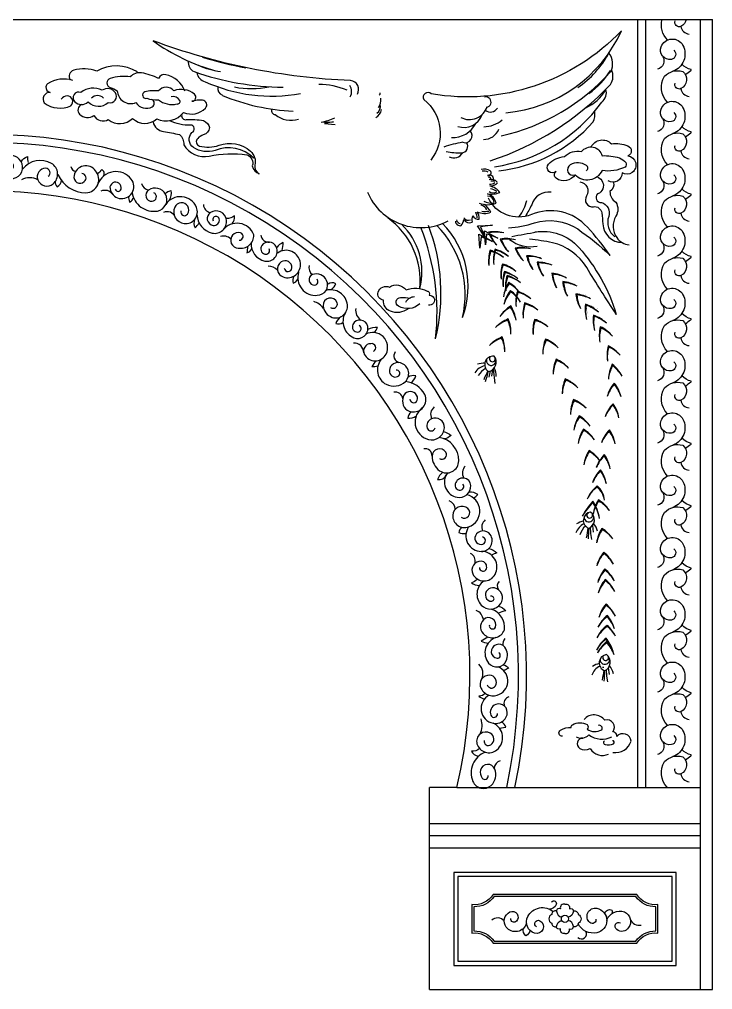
# Model space of a CAD drawing. Header units: metres. Extents: x 195 to 3795, y 8080 to 10480.
# Drawn here: x 2081 to 3795, y 8080 to 10480 of the extents above; entities that cross this region are included whole.
import ezdxf

# ---------------------------------------------------------------- set-up
doc = ezdxf.new("R2010")
doc.units = ezdxf.units.M
for name, color, linetype in [('3', 3, 'Continuous'), ('4', 4, 'Continuous'), ('7', 7, 'Continuous')]:
    doc.layers.add(name, color=color, linetype=linetype)

msp = doc.modelspace()

# ---------------------------------------------------------------- hatches: boundary and pattern name
at = {"layer": '3'}
h = msp.add_hatch(dxfattribs=at)
h.set_pattern_fill('DOTS', scale=24)
h.paths.add_polyline_path([(3236.3, 9639.56, 0.44), (3240.47, 9609.16, 0.42), (3259.48, 9636.32, -1.19)])
h = msp.add_hatch(dxfattribs=at)
h.set_pattern_fill('DOTS', scale=24)
h.paths.add_polyline_path([(3257.77, 9641.79, 0.06), (3254.63, 9646.85, 0.1), (3246.21, 9646.11, 1.8)])
h = msp.add_hatch(dxfattribs=at)
h.set_pattern_fill('DOTS', scale=24)
h.paths.add_polyline_path([(3477.43, 9249.5, 0.44), (3488.82, 9221.01, 0.42), (3500.71, 9251.96, -1.19)])
h = msp.add_hatch(dxfattribs=at)
h.set_pattern_fill('DOTS', scale=24)
h.paths.add_polyline_path([(3497.72, 9256.85, 0.06), (3493.45, 9261.01, 0.1), (3485.46, 9258.25, 1.8)])
h = msp.add_hatch(dxfattribs=at)
h.set_pattern_fill('DOTS', scale=24)
h.paths.add_polyline_path([(3524.77, 8906.05, 1.8), (3537.03, 8904.65, 0.06), (3532.76, 8908.8, 0.1)])
h = msp.add_hatch(dxfattribs=at)
h.set_pattern_fill('DOTS', scale=24)
h.paths.add_polyline_path([(3516.74, 8897.29, 0.44), (3528.12, 8868.8, 0.42), (3540.01, 8899.75, -1.19)])

# ---------------------------------------------------------------- linework, layer by layer
for p, q in [((3630, 8580), (3630, 10480)), ((3765, 8080), (3765, 10480)), ((2826.97, 10225.94), (2857.83, 10226.31)), ((2857.83, 10226.31), (2853.37, 10225.77)), ((3455.57, 9801.99), (3455.57, 9801.99)), ((3455.75, 9800.32), (3455.75, 9800.32)), ((3455.93, 9798.65), (3455.93, 9798.65)), ((3456.11, 9796.98), (3456.11, 9796.98)), ((3456.29, 9795.32), (3456.29, 9795.32)), ((3456.98, 9801.46), (3456.98, 9801.46)), ((3457.16, 9799.8), (3457.16, 9799.8)), ((3481.56, 9798.7), (3481.56, 9798.7)), ((3482.97, 9798.18), (3482.97, 9798.18)), ((3458.41, 9788.12), (3458.41, 9788.12)), ((3458.58, 9786.46), (3458.58, 9786.46)), ((3458.76, 9784.79), (3458.76, 9784.79)), ((3460.88, 9777.59), (3460.88, 9777.59)), ((3482.83, 9774.21), (3482.83, 9774.21)), ((3483.01, 9772.54), (3483.01, 9772.54)), ((3483.19, 9770.88), (3483.19, 9770.88)), ((3483.37, 9769.21), (3483.37, 9769.21)), ((3484.24, 9773.69), (3484.24, 9773.69)), ((3485.65, 9773.16), (3485.65, 9773.16)), ((3487.05, 9772.64), (3487.05, 9772.64)), ((3488.46, 9772.12), (3488.46, 9772.12)), ((3489.68, 9773.26), (3489.68, 9773.26)), ((3489.86, 9771.59), (3489.86, 9771.59)), ((3491.09, 9772.73), (3491.09, 9772.73)), ((3492.49, 9772.21), (3492.49, 9772.21)), ((3493.9, 9771.69), (3493.9, 9771.69)), ((3495.31, 9771.16), (3495.31, 9771.16)), ((3496.71, 9770.64), (3496.71, 9770.64)), ((3498.12, 9770.11), (3498.12, 9770.11)), ((3499.52, 9769.59), (3499.52, 9769.59)), ((3500.93, 9769.07), (3500.93, 9769.07)), ((3483.55, 9767.54), (3483.55, 9767.54)), ((3483.73, 9765.87), (3483.73, 9765.87)), ((3483.91, 9764.21), (3483.91, 9764.21)), ((3484.09, 9762.54), (3484.09, 9762.54)), ((3484.26, 9760.87), (3484.26, 9760.87)), ((3484.44, 9759.2), (3484.44, 9759.2)), ((3484.62, 9757.54), (3484.62, 9757.54)), ((3484.8, 9755.87), (3484.8, 9755.87)), ((3484.98, 9754.2), (3484.98, 9754.2)), ((3485.16, 9752.53), (3485.16, 9752.53)), ((3487.28, 9745.34), (3487.28, 9745.34)), ((3509.54, 9764.25), (3509.54, 9764.25)), ((3510.94, 9763.73), (3510.94, 9763.73)), ((3244.77, 9610.97), (3241.68, 9595.32)), ((3250.95, 9614.07), (3248.72, 9597.07)), ((3252.04, 9615.34), (3256.78, 9579.11)), ((3492.55, 9223.81), (3493.34, 9207.88)), ((3497.8, 9228.31), (3499.75, 9211.28)), ((3493.34, 9207.88), (3495.61, 9193.27)), ((3531.86, 8871.6), (3532.65, 8855.67)), ((3531.86, 8871.6), (3532.65, 8855.67)), ((3537.11, 8876.1), (3539.05, 8859.07)), ((3532.65, 8855.67), (3534.91, 8841.06)), ((3765, 8460), (3095, 8460))]:
    msp.add_line(p, q, dxfattribs=at)
for points in [[(3683.71, 10429.17, -0.27), (3670.31, 10480)], [(3730, 10480, -0.22), (3716.81, 10462.8, -0.68), (3702.5, 10476.61)], [(3699.2, 10403.64, -0.64), (3693.26, 10381.21, -0.58), (3667.5, 10412.22, -0.65), (3721.66, 10415.52, -0.45), (3697.04, 10351.67)], [(3671.39, 10389.25, -0.5), (3658.91, 10356.8)], [(3727.72, 10343.28, -0.06), (3741.47, 10353.5, 0.66), (3741.81, 10355.68, -0.15), (3719.04, 10369.02)], [(2372.62, 10349.96, 0.28), (2272.06, 10351.75, 0.16), (2215.23, 10354.14, 0.51), (2206.25, 10330.84)], [(2489.83, 10302.66, 0.26), (2442.81, 10343.18, 0.36), (2425.3, 10333.97, 0.07), (2382.89, 10347.78, 0.27), (2355.23, 10337.65, 0.12), (2305.45, 10333.97, 0.73), (2305.45, 10311.87, -0.07), (2322.97, 10303.58, 0.52), (2369.06, 10274.12, 0.4), (2409.63, 10263.99, 0.65), (2408, 10281.75)], [(3683.71, 10275.05, -0.35), (3676.31, 10339.29, -0.28), (3721.18, 10351.32, -0.54), (3716.81, 10308.68, -0.68), (3702.5, 10322.49)], [(2213.43, 10329.04, 0.22), (2150.61, 10320.68, 0.22), (2146.43, 10313.51, 0.38), (2156.69, 10299.45, 0.61), (2142.5, 10273.22, 0.27), (2208.05, 10266.34, 0.67), (2199.22, 10291.2, 0.24), (2184.43, 10282.58)], [(2234.32, 10269.42, 0.51), (2229.92, 10245.26, 0.38), (2265.33, 10242.15, 0.42), (2300.73, 10232.23, 0.37), (2360.98, 10234.71, 0.39), (2420.6, 10234.09, 0.34), (2487.06, 10249.6, 0.31), (2541.09, 10260.77, 0.64), (2533.64, 10280, 0.08), (2507.55, 10277.52, 0.7), (2513.76, 10294.89, 0.27), (2462.83, 10303.57, 0.48), (2424.95, 10302.95, 0.1), (2391.41, 10300.47, 1), (2395.76, 10284.96, 0.11), (2424.95, 10281.24, 0.23), (2470.43, 10270.75, 0.6), (2477.74, 10279.38, 0.31), (2456.62, 10288.68)], [(3699.2, 10249.53, -0.64), (3693.26, 10227.09, -0.58), (3667.5, 10258.1, -0.65), (3721.66, 10261.4, -0.45), (3697.04, 10197.55)], [(2411.41, 10225.94, 0.31), (2437.68, 10202.42, -0.02), (2476.64, 10195.18, -0.25), (2487.32, 10169.97, 0.32), (2550.15, 10141.86, -0.08), (2643.64, 10145.37, -0.39), (2656.92, 10117.36, 0.25), (2674.13, 10098.36)], [(2660.31, 10136.7, 0.3), (2564.9, 10155.99, -0.23), (2511.56, 10163.3, -0.47), (2507.38, 10199.86, 0.82), (2503.82, 10218.6, -0.13), (2453, 10229.11)], [(2482.54, 10243.61, 0.62), (2493.81, 10232.35, -0.05), (2536.37, 10229.85, -0.21), (2551.39, 10212.35, -0.31), (2535.74, 10194.22, 0.13), (2521.97, 10185.46, 0.6), (2526.35, 10166.71, 0.15), (2574.55, 10168.58, -0.27), (2652.17, 10154.2, -0.28), (2663.43, 10119.82, 0.36), (2674.13, 10098.36)], [(3671.39, 10235.13, -0.5), (3658.91, 10202.68)], [(3727.72, 10189.16, -0.06), (3741.47, 10199.39, 0.66), (3741.81, 10201.56, -0.15), (3719.04, 10214.9)], [(3494.65, 10164.47, -0.52), (3544.69, 10172.3, -0.14), (3585.77, 10167.05, -0.66), (3585.77, 10142.34, -1.23), (3571.1, 10100.23, -0.62), (3537.2, 10081.01)], [(3683.71, 10120.93, -0.35), (3676.31, 10185.18, -0.28), (3721.18, 10197.2, -0.54), (3716.81, 10154.57, -0.68), (3702.5, 10168.38)], [(3482.89, 10105.5, 0.54), (3482.89, 10118.71, 0.28), (3443.22, 10120.26, 0.94), (3454.89, 10095.4, -0.43), (3408.22, 10086.86, -0.51), (3408.22, 10103.95, -0.98), (3389.55, 10121.82, -0.19), (3428.67, 10140.49, -0.26), (3471.25, 10153.14, -0.63), (3521.89, 10142.79, -0.09), (3564.56, 10137.36, -0.17), (3580.12, 10125.7, -0.38), (3578.56, 10114.83, -0.16), (3521.78, 10106.28, -0.53), (3454.89, 10095.4)], [(1992.51, 10118.06, 0.39), (2073.07, 10088.61, 0.52), (2080.45, 10134.46, 0.31), (2039.84, 10141.39, 0.73), (2044.2, 10106.01, 0.22), (2063.51, 10110.91, 0.79), (2056.43, 10125.37)], [(2086.2, 10128.55, -0.22), (2100.88, 10140.51, 0.08), (2102.37, 10125.93)], [(2151.86, 10091.89, 0.75), (2145.98, 10111.82, 0.52), (2126.45, 10083.23, 0.51), (2164.44, 10073.38, 0.51), (2160.66, 10123.79, 0.37), (2088.64, 10109.62)], [(2176.16, 10096.15, 0.29), (2245.57, 10051.2, 0.63), (2269.17, 10105.77, 0.66), (2216.37, 10093.75, 0.75), (2241.35, 10078.61, 0.68), (2235.52, 10099.01)], [(2289.04, 10092.23, 0.43), (2284.8, 10108.59, -0.01), (2274.47, 10097.69)], [(3699.2, 10095.41, -0.64), (3693.26, 10072.98, -0.58), (3667.5, 10103.98, -0.65), (3721.66, 10107.28, -0.45), (3697.04, 10043.44)], [(2169.27, 10079.26, 0.24), (2174.17, 10066.2, 0.33), (2184.72, 10082.15)], [(2318.02, 10059.67, 0.76), (2332.21, 10059.73, 1.24), (2304.99, 10061.3, 0.31), (2327.93, 10037.29, 0.7), (2357.55, 10085.04, 0.59), (2274.98, 10072.19)], [(3511.55, 10089.44, -0.39), (3523.55, 10061.2, -0.23), (3510.7, 10048.36, 0.72), (3520.12, 10026.96, -0.44), (3538.12, 9992.73, 0.33), (3553.54, 9942.24)], [(3671.39, 10081.02, -0.5), (3658.91, 10048.57)], [(2359.81, 10051.66, 0.42), (2422.25, 10006.02, 0.5), (2442.6, 10047.86, 0.43), (2400.17, 10057.79, 0.76), (2408.98, 10030.01, 0.77), (2413.65, 10051.34)], [(2441.94, 10049.35, -0.16), (2455.1, 10056.45, -0.18), (2451.56, 10032.47)], [(3467, 10078.31, -0.55), (3483.28, 10043.22, 0.65), (3500.42, 10016.69, -0.42), (3520.98, 10001.29, -0.02), (3523.55, 9973.9, 0.39), (3571.26, 9927.93)], [(3550.03, 10076.43, -0.33), (3541.27, 10054.05, 0.28), (3555.67, 10028.16, -0.28), (3555.67, 9992.93, 0.29), (3557.83, 9940.44, 0.23), (3588.79, 9922.46)], [(3727.72, 10035.04, -0.06), (3741.47, 10045.27, 0.66), (3741.81, 10047.44, -0.15), (3719.04, 10060.78)], [(2351.44, 10042.39, 0.17), (2353.6, 10028.29, 0.23), (2363.69, 10040.52)], [(2480.46, 10006.56, 0.88), (2496.85, 9998.62, 1.09), (2465.03, 10015.56, 0.5), (2488.23, 9975.08, 0.58), (2518.77, 10015.1, 0.6), (2443.01, 10022.06)], [(3683.71, 9966.81, -0.35), (3676.31, 10031.06, -0.28), (3721.18, 10043.08, -0.54), (3716.81, 10000.45, -0.68), (3702.5, 10014.26)], [(2514.26, 9985.72, 0.21), (2515.46, 9964.59, 0.15), (2524.59, 9976.32)], [(2520.05, 9997.09, 0.34), (2557.82, 9951.39, 0.52), (2592.88, 9983.76, 0.55), (2553.24, 10002.05, 0.69), (2559.89, 9970.3, 0.54), (2574.93, 9986.86, 1.07), (2559.93, 9981.98)], [(2606.77, 9974.24, 0.2), (2612.74, 9993.78, -0.17), (2593.08, 9987.25)], [(2624.64, 9933.63, 0.82), (2627.92, 9952.24, 1.14), (2622.23, 9914.44, 0.48), (2660.58, 9946.97, 0.59), (2583.82, 9958.4)], [(3699.2, 9941.29, -0.64), (3693.26, 9918.86, -0.58), (3667.5, 9949.87, -0.65), (3721.66, 9953.17, -0.45), (3697.04, 9889.32)], [(2645.15, 9917.82, 0.03), (2643.71, 9902.22, 0.2), (2655.79, 9912.3)], [(2654.23, 9927, 0.37), (2687.62, 9882.17, 0.62), (2716.32, 9916.94, 0.58), (2680.29, 9920.48, 0.51), (2687.55, 9899.49, 0.66), (2698.71, 9912.83)], [(2730.86, 9908.15, 0.04), (2733.47, 9927.74, 0.17), (2717.52, 9915.63)], [(3671.39, 9926.9, -0.5), (3658.91, 9894.45)], [(2736.02, 9864.61, 0.92), (2755, 9865.08, 0.63), (2728.01, 9879.92, 0.61), (2733.52, 9842.81, 0.56), (2775.86, 9877.36, 0.57), (2719, 9902.05)], [(3683.71, 9812.7, -0.35), (3676.31, 9876.94, -0.28), (3721.18, 9888.97, -0.54), (3716.81, 9846.33, -0.68), (3702.5, 9860.14)], [(3727.72, 9880.92, -0.06), (3741.47, 9891.15, 0.66), (3741.81, 9893.32, -0.15), (3719.04, 9906.66)], [(2759.68, 9844.96, 0.18), (2757.69, 9827.34, 0.22), (2769.07, 9837.5)], [(2771.47, 9854.65, 0.54), (2817.55, 9797.51, 0.55), (2840.52, 9834.34, 0.39), (2805.8, 9848.61, 0.87), (2811.14, 9822.76, 0.63), (2817.04, 9837.34)], [(2853.11, 9811.87, 0.1), (2863.42, 9826.1, 0.29), (2844.24, 9825.18)], [(3041.58, 9763.61, -0.26), (2998.25, 9758.2, -0.35), (2981.28, 9785.52, -0.48), (2968.23, 9805.51, -0.45), (2996.07, 9817.68, -0.41), (3036.97, 9810.73, -0.21), (3089.19, 9808.12, -0.52), (3094.41, 9797.69, -1.14), (3092.67, 9773.35)], [(2850.55, 9767.5, 0.76), (2866.46, 9779.26, 0.86), (2831.95, 9771.82, 0.31), (2854.46, 9742.95, 0.55), (2891.98, 9773.89, 0.46), (2839.11, 9809.65)], [(3070.74, 9776.51, -0.33), (3018.24, 9770.27, -0.75), (3023.66, 9792.33, -0.06), (3047.41, 9790.66)], [(3699.2, 9787.17, -0.64), (3693.26, 9764.74, -0.58), (3667.5, 9795.75, -0.65), (3721.66, 9799.05, -0.45), (3697.04, 9735.2)], [(3671.39, 9772.78, -0.5), (3658.91, 9740.33)], [(2875.72, 9744.06, 0.13), (2862.99, 9727.59, 0.19), (2881.04, 9729.89)], [(2886.15, 9753.2, 0.44), (2907.75, 9692.55, 0.6), (2942.23, 9720.73, 0.73), (2905.42, 9725.18, 0.56), (2917.72, 9706.68, 0.79), (2921.08, 9722.92)], [(3727.72, 9726.81, -0.06), (3741.47, 9737.03, 0.66), (3741.81, 9739.21, -0.15), (3719.04, 9752.54)], [(3683.71, 9658.58, -0.35), (3676.31, 9722.82, -0.28), (3721.18, 9734.85, -0.54), (3716.81, 9692.21, -0.68), (3702.5, 9706.02)], [(2956.3, 9658.85, 0.9), (2949.76, 9677.82, 0.55), (2933.85, 9652.08, 0.62), (2987.76, 9652.21, 0.73), (2936.98, 9701.09)], [(2958.28, 9705.29, 0.08), (2966.69, 9717.86, 0.16), (2942.72, 9712.77)], [(3699.2, 9633.05, -0.64), (3693.26, 9610.62, -0.58), (3667.5, 9641.63, -0.65), (3721.66, 9644.93, -0.45), (3697.04, 9581.08)], [(2962.59, 9634.93, 0.08), (2952.54, 9621.16, 0.09), (2967.21, 9622.84)], [(2974.89, 9638.07, 0.47), (2987.99, 9577.32, 0.32), (3035.37, 9584.12, 0.63), (3019.25, 9630.99, 0.49), (2996.13, 9607.25, 0.59), (3018.8, 9598.6, 0.74), (3012.67, 9612.58)], [(3671.39, 9618.66, -0.5), (3658.91, 9586.21)], [(3046.37, 9540.78, 0.96), (3065.58, 9541.32, 1.01), (3029.44, 9541.42, 0.45), (3049.8, 9509.55, 0.61), (3083.24, 9551.89, 0.25), (3035.37, 9584.12)], [(3049.21, 9581.06, 0.14), (3061.52, 9598.15, 0.22), (3042.11, 9594.65)], [(3683.71, 9504.46, -0.35), (3676.31, 9568.7, -0.28), (3721.18, 9580.73, -0.54), (3716.81, 9538.09, -0.68), (3702.5, 9551.91)], [(3727.72, 9572.69, -0.06), (3741.47, 9582.91, 0.66), (3741.81, 9585.09, -0.15), (3719.04, 9598.43)], [(3049.66, 9508.99, 0.21), (3041.11, 9493.28, 0.19), (3061.31, 9498.89)], [(3079.43, 9520.53, 0.65), (3092.14, 9440.93, 0.48), (3131.79, 9469.68, 0.56), (3099.71, 9491.9, 0.38), (3089.17, 9469.12, 0.75), (3108.84, 9469.37)], [(3699.2, 9478.94, -0.64), (3693.26, 9456.51, -0.58), (3667.5, 9487.51, -0.65), (3721.66, 9490.81, -0.45), (3697.04, 9426.97)], [(3129.95, 9460.64, -0.09), (3148.53, 9451.05, -0.16), (3131.3, 9442.27)], [(3671.39, 9464.55, -0.5), (3658.91, 9432.09)], [(3119.8, 9393.71, 0.79), (3135.35, 9409.1, 0.76), (3101.35, 9399.6, 0.24), (3119.88, 9363.64, 0.61), (3167.4, 9388.21, 0.37), (3118.82, 9445.86)], [(3727.72, 9418.57, -0.06), (3741.47, 9428.8, 0.66), (3741.81, 9430.97, -0.15), (3719.04, 9444.31)], [(3683.71, 9350.34, -0.35), (3676.31, 9414.59, -0.28), (3721.18, 9426.61, -0.54), (3716.81, 9383.98, -0.68), (3702.5, 9397.79)], [(3127.73, 9359.67, 0.17), (3115.2, 9341.9, 0.36), (3136.27, 9353.05)], [(3139.42, 9358.2, 0.55), (3163.21, 9297.73, 0.48), (3197.16, 9326.72, 0.87), (3158.66, 9330.77, 0.52), (3171.67, 9315.63, 0.6), (3177.69, 9330.19)], [(3699.2, 9324.82, -0.64), (3693.26, 9302.39, -0.58), (3667.5, 9333.4, -0.65), (3721.66, 9336.69, -0.45), (3697.04, 9272.85)], [(3173.2, 9248.81, 0.96), (3190.05, 9269.83, 0.63), (3152.36, 9253.43, 0.53), (3191.83, 9224.58, 0.75), (3187.19, 9304.03)], [(3203.95, 9295.9, 0.06), (3214.59, 9304.93, 0.14), (3193.12, 9310.81)], [(3671.39, 9310.43, -0.5), (3658.91, 9277.98)], [(3727.72, 9264.45, -0.06), (3741.47, 9274.68, 0.66), (3741.81, 9276.85, -0.15), (3719.04, 9290.19)], [(3683.71, 9196.23, -0.35), (3676.31, 9260.47, -0.28), (3721.18, 9272.49, -0.54), (3716.81, 9229.86, -0.68), (3702.5, 9243.67)], [(3175.48, 9223.39, 0.24), (3167.47, 9210.44, 0.11), (3184.8, 9208.14)], [(3191.83, 9224.58, 0.6), (3223.33, 9163.81, 0.61), (3245.37, 9205.46, 0.58), (3208.48, 9202.63, 0.68), (3227.2, 9182.05, 0.74), (3226.1, 9199.93)], [(3699.2, 9170.7, -0.64), (3693.26, 9148.27, -0.58), (3667.5, 9179.28, -0.65), (3721.66, 9182.58, -0.45), (3697.04, 9118.73)], [(3241.75, 9171.08, -0.15), (3261.81, 9160.31, 0.06), (3248.61, 9154.38)], [(3218.71, 9124.33, 0.88), (3235.67, 9120.85, 0.5), (3222.99, 9139.76, 0.57), (3201.99, 9108.34, 0.61), (3257.03, 9106.93, 0.57), (3223.33, 9163.81)], [(3671.39, 9156.31, -0.5), (3658.91, 9123.86)], [(3683.71, 9042.11, -0.35), (3676.31, 9106.35, -0.28), (3721.18, 9118.38, -0.54), (3716.81, 9075.74, -0.68), (3702.5, 9089.55)], [(3727.72, 9110.33, -0.06), (3741.47, 9120.56, 0.66), (3741.81, 9122.73, -0.15), (3719.04, 9136.07)], [(3212.68, 9094.94, -0.14), (3198.77, 9086.08, 0.16), (3218.37, 9079.82)], [(3229.08, 9090.89, 0.45), (3222.92, 9031.17, 0.48), (3271.1, 9034.82, 0.53), (3255.54, 9073.84, 0.57), (3234.13, 9050.63, 0.36), (3249.02, 9040.87, 1.15), (3245.86, 9052.89)], [(3265.06, 9028.26, -0.16), (3283.56, 9016.88, 0.09), (3265.5, 9010.91)], [(3699.2, 9016.58, -0.64), (3693.26, 8994.15, -0.58), (3667.5, 9025.16, -0.65), (3721.66, 9028.46, -0.45), (3697.04, 8964.61)], [(3242.96, 8981.61, 0.89), (3258.04, 8976.8, 0.8), (3228.94, 8994.95, 0.48), (3231.75, 8956.91, 0.51), (3280.15, 8969.74, 0.36), (3247.89, 9021.43)], [(3671.39, 9002.19, -0.5), (3658.91, 8969.74)], [(3727.72, 8956.22, -0.06), (3741.47, 8966.44, 0.66), (3741.81, 8968.62, -0.15), (3719.04, 8981.95)], [(3239.14, 8952.13, -0.01), (3222.82, 8942, 0.1), (3240.34, 8937.08)], [(3683.71, 8887.99, -0.35), (3676.31, 8952.23, -0.28), (3721.18, 8964.26, -0.54), (3716.81, 8921.62, -0.68), (3702.5, 8935.43)], [(3259.24, 8950.94, 0.52), (3241.08, 8887.67, 0.56), (3284.96, 8893.38, 0.27), (3281.3, 8926.79, 0.76), (3247.76, 8914.2, 0.36), (3261.96, 8899.82, 0.81), (3266.37, 8913.64)], [(3277.61, 8883.74, -0.21), (3290.5, 8874.36, 0.11), (3278.6, 8868.69)], [(3699.2, 8862.46, -0.64), (3693.26, 8840.03, -0.58), (3667.5, 8871.04, -0.65), (3721.66, 8874.34, -0.45), (3697.04, 8810.49)], [(3237.73, 8833.91, 0.65), (3257.84, 8831.2, 0.56), (3244.12, 8857.81, 0.58), (3222.6, 8825.15, 0.42), (3268.5, 8810.5, 0.65), (3264.63, 8878.15)], [(3671.39, 8848.07, -0.5), (3658.91, 8815.62)], [(3232.32, 8813.39, -0.25), (3217.32, 8806.14, 0.14), (3230.48, 8799.27)], [(3242.5, 8808.26, 0.71), (3252.56, 8738.75, 0.39), (3286.7, 8759.94, 0.61), (3258.82, 8785.55, 0.42), (3246.88, 8758.61, 0.89), (3262.93, 8762.85)], [(3683.71, 8733.87, -0.35), (3676.31, 8798.12, -0.28), (3721.18, 8810.14, -0.54), (3716.81, 8767.51, -0.68), (3702.5, 8781.32)], [(3727.72, 8802.1, -0.06), (3741.47, 8812.32, 0.66), (3741.81, 8814.5, -0.15), (3719.04, 8827.84)], [(3230.36, 8696.37, 0.68), (3246.99, 8685.72, 0.55), (3245.43, 8714.29, 0.67), (3212.36, 8688.08, 0.54), (3261.63, 8673.03, 0.56), (3252.56, 8738.75)], [(3423.9, 8706.77, -0.78), (3418.99, 8721.84, -0.16), (3445.65, 8728.49, -0.34), (3448.46, 8735.15, -0.26), (3484.94, 8735.5, -0.42), (3484.73, 8724.19, 0.29), (3520.89, 8722.7, 0.7), (3512.47, 8733.59)], [(3548.52, 8666.55, 0.35), (3593.83, 8694.48, 0.66), (3558.16, 8706.04, 0.46), (3548.52, 8717.6, 0.72), (3528.27, 8746.49, 0.47), (3477.16, 8748.42)], [(3699.2, 8708.35, -0.64), (3693.26, 8685.92, -0.58), (3667.5, 8716.92, -0.65), (3721.66, 8720.22, -0.45), (3697.04, 8656.38)], [(3474.12, 8702.36, 0.74), (3466.7, 8676.63, 0.29), (3492.31, 8676.28, 0.38), (3537.91, 8662.62)], [(3527.39, 8695.56, 0.65), (3529.49, 8686.09, 0.15), (3549.84, 8688.2, 0.92), (3547.39, 8695.56)], [(3671.39, 8693.96, -0.5), (3658.91, 8661.51)], [(3232.93, 8667.24, 0.42), (3202.17, 8595.07, 0.52), (3247.54, 8585.17, 0.31), (3256.7, 8625.34, 0.73), (3221.14, 8622.93, 0.22), (3224.97, 8603.38, 0.79), (3239.79, 8609.65)], [(3218.7, 8676.31, -0.23), (3198.5, 8669.92, 0.21), (3215.24, 8657.09)], [(3727.72, 8647.98, -0.06), (3741.47, 8658.21, 0.66), (3741.81, 8660.38, -0.15), (3719.04, 8673.72)], [(3682.88, 8580.59, -0.35), (3676.31, 8644, -0.28), (3721.18, 8656.02, -0.54), (3716.81, 8613.39, -0.68), (3702.5, 8627.2)], [(3430, 8291.3, 0.63), (3419.05, 8279.86, 0.6), (3409.28, 8273.9, 0.33), (3421.89, 8258.91)], [(3430, 8291.3, -0.63), (3440.95, 8279.86, -0.6), (3450.72, 8273.9, -0.33), (3438.11, 8258.91)], [(3409.28, 8273.9, 0.55), (3397.33, 8265.89, 0.66), (3397.33, 8244.11, 0.55), (3409.28, 8236.1)], [(3450.72, 8273.9, -0.55), (3462.67, 8265.89, -0.66), (3462.67, 8244.11, -0.55), (3450.72, 8236.1)], [(3430, 8218.7, -0.54), (3419.05, 8230.14, -0.6), (3409.28, 8236.1, -0.33), (3421.89, 8251.09)], [(3430, 8218.7, 0.54), (3440.95, 8230.14, 0.6), (3450.72, 8236.1, 0.33), (3438.11, 8251.09)]]:
    msp.add_lwpolyline(points, format="xyb", dxfattribs=at)
for points in [[(2217.83, 10276.39, 0.4), (2251.03, 10275.86, 0.39), (2300.83, 10274.25, 0.7), (2318.5, 10298.32, 0.42), (2285.67, 10304.65, 0.29), (2232.75, 10299.36, 0.81)], [(3200, 8219.64, -0.29), (3252.35, 8195), (3607.65, 8195, -0.29), (3660, 8219.64), (3660, 8290.36, -0.29), (3607.65, 8315), (3252.35, 8315, -0.29), (3200, 8290.36)]]:
    msp.add_lwpolyline(points, format="xyb", close=True, dxfattribs=at)
for points in [[(3213.48, 9969.46), (3251.05, 9970.81), (3221.33, 9966.47), (3233.05, 9940.81), (3213.48, 9969.46)], [(3217.38, 9948.92), (3232.11, 9940.91)], [(3232.27, 9938.39), (3222.62, 9942.35), (3219.64, 9914.3), (3217.38, 9948.92)], [(3231.06, 9956.97), (3241.78, 9951.13)], [(3243.38, 9947.49), (3235.74, 9949), (3233.32, 9922.34), (3231.06, 9956.97)], [(3235.11, 9939.27), (3250.4, 9930.96), (3234.91, 9937.31)], [(3244.42, 9949.7), (3264.08, 9939), (3245.63, 9946.57)], [(3267.54, 8726.97), (3283.66, 8729.49)]]:
    msp.add_lwpolyline(points, dxfattribs=at)
msp.add_lwpolyline([(3695, 8150), (3695, 8360), (3165, 8360), (3165, 8150)], close=True, dxfattribs=at)
msp.add_circle((3430, 8255), 9, dxfattribs=at)
for centre, radius, start, end in [((3253.5, 10595.1), 347.22, 274.97, 335.68), ((3738.73, 10465.66), 22.11, 187.42, 265.12), ((3317.54, 10519.29), 253.02, 304.78, 330.96), ((2795.47, 11216.66), 870.11, 252.52, 259.76), ((2740.33, 11004.32), 692.02, 250.81, 269.39), ((2593.88, 10511.46), 160.74, 244.32, 264.51), ((3159.38, 10694.29), 514.99, 282.68, 318.18), ((3375.33, 10458.55), 197.65, 305.16, 327.81), ((2654.27, 10510.36), 201.6, 258.16, 282.56), ((2820.32, 10134.95), 184.17, 67.39, 89.69), ((2875.66, 10301.59), 26.79, 331.49, 32.76), ((2965.3, 10298.06), 7.99, 313.48, 3.98), ((3019.15, 10814.62), 720.82, 288.24, 316.6), ((3439.58, 10357.1), 104.37, 293.74, 330.47), ((3738.73, 10311.54), 22.11, 187.42, 265.12), ((2274.04, 10271.48), 20.14, 44.04, 138.04), ((2940.86, 10280.8), 33.72, 326.68, 6.91), ((3234.54, 10275.49), 12.64, 276.55, 104.71), ((2713.22, 10253.89), 8.99, 157.96, 272), ((2950.3, 10260.29), 26, 297.53, 352.7), ((2952.56, 10264.61), 20.99, 306.86, 15.09), ((3193.64, 10278.26), 46, 242.6, 342.56), ((3245.26, 10271.56), 20.72, 234.31, 327.97), ((2752.2, 10288.85), 58.53, 228.66, 289.06), ((2889.1, 9970.61), 257.65, 97.97, 102.05), ((3180.03, 10260.83), 48.07, 251.55, 340.18), ((3228.5, 10284.7), 70.24, 270.53, 311.06), ((3152.12, 10251.78), 64.15, 267.65, 333.1), ((3183.2, 10192.12), 17.06, 248.92, 45.3), ((3229.43, 10222.68), 39.6, 268.49, 338.6), ((3241.89, 9820.35), 361.71, 100.32, 108), ((1995, 8855.68), 1320, 347.95, 192.05), ((3171.47, 10340.33), 190.47, 259.46, 270.75), ((3173.59, 10165.88), 16.01, 271.32, 36.42), ((3738.73, 10157.42), 22.11, 187.42, 265.12), ((3155.48, 10161.72), 24.42, 241.76, 331.98), ((2220.93, 10117.89), 13.14, 186.81, 272.14), ((3228.46, 10079.24), 25.56, 62.89, 97.56), ((2106.14, 10046.29), 42.15, 61.19, 118.44), ((3242.19, 10083.76), 5.69, 4.12, 111.48), ((2292.4, 10034.14), 23.07, 33.22, 116.09), ((2403.49, 10078.44), 20.92, 192.42, 260.86), ((3245.41, 10089.87), 17.44, 264.46, 308.03), ((3241.35, 10026.95), 33.96, 53.97, 82.47), ((3249.68, 10062.91), 17.08, 67.74, 99.6), ((3073.86, 10108.2), 143.32, 202.77, 297.96), ((3238.42, 10026.32), 16.71, 2.34, 89.54), ((3253.71, 10075.99), 24.69, 243.5, 286.71), ((2557.05, 10022.69), 20.99, 182.38, 259.54), ((3214.26, 9995.98), 26.15, 29.62, 71.64), ((3246.45, 10055.23), 29.74, 235.83, 284.87), ((2446.57, 9983.52), 20.72, 19.9, 116.61), ((3171.5, 9984.86), 9.58, 181.58, 268.48), ((3190.31, 9996.64), 13.37, 216.28, 295.68), ((3113.21, 9971.41), 101.47, 9.83, 18.27), ((3230.79, 10082.51), 77.47, 265.4, 278.07), ((3738.73, 10003.3), 22.11, 187.42, 265.12), ((2586.13, 9920.33), 23.78, 43.14, 109.56), ((2697.33, 9948.52), 19.42, 186.02, 275.92), ((3325.13, 9985.59), 90.19, 200.65, 224.87), ((3254.79, 9864.69), 90.19, 74.74, 98.96), ((3260.02, 9869.7), 84.07, 77.29, 101.29), ((3323.17, 9978.42), 83.82, 200.04, 222.34), ((3354.3, 9968.54), 90.19, 200.65, 224.87), ((3283.96, 9847.65), 90.19, 74.74, 98.96), ((3289.19, 9852.66), 84.07, 77.29, 101.29), ((2939.95, 12110.51), 2196.65, 279.39, 281.02), ((3352.34, 9961.37), 83.82, 198.27, 222.34), ((3346.57, 10007.8), 90.11, 233.57, 279.56), ((3320.86, 9825.37), 90.19, 74.74, 98.96), ((3391.21, 9946.27), 90.19, 200.65, 224.87), ((3326.1, 9830.38), 84.07, 77.29, 101.29), ((3389.24, 9939.09), 83.82, 198.27, 222.34), ((3331.22, 9882.76), 90.19, 163.09, 187.31), ((3316.27, 9878.46), 74.86, 158.18, 185.51), ((3219.18, 9822.55), 90.19, 66.4, 73.41), ((3226.06, 9824.81), 84.07, 69.88, 75.74), ((3343.29, 9885.42), 90.19, 163.09, 187.31), ((3337.61, 9880.93), 84.07, 160.77, 184.77), ((3226.06, 9824.81), 84.07, 51.74, 68.75), ((3219.18, 9822.55), 90.19, 49.19, 65.27), ((3231.25, 9825.21), 90.19, 49.19, 73.41), ((3240.74, 9831.59), 79.22, 51.38, 77.01), ((3336.36, 9805.33), 90.19, 66.57, 90.79), ((3423.18, 9915), 90.19, 192.48, 216.7), ((3342.26, 9809.54), 84.07, 69.12, 93.11), ((3420.22, 9908.17), 83.82, 190.1, 214.17), ((2697.73, 9840.13), 29.28, 41.92, 93.79), ((2816.97, 9865.34), 20.12, 161.92, 236.26), ((3361.56, 9848.68), 90.19, 163.09, 187.31), ((3355.87, 9844.19), 84.07, 160.77, 184.77), ((3249.51, 9788.48), 90.19, 49.19, 73.41), ((3256.4, 9790.74), 84.07, 51.74, 75.74), ((3362.21, 9789.13), 90.19, 66.57, 90.79), ((3449.03, 9898.8), 90.19, 192.48, 216.7), ((3368.11, 9793.34), 84.07, 69.12, 93.11), ((3446.07, 9891.98), 83.82, 190.1, 214.17), ((3366.6, 9830.26), 90.19, 163.09, 187.31), ((3351.65, 9825.97), 74.86, 158.18, 185.51), ((3254.56, 9770.06), 90.19, 65.27, 73.41), ((3261.45, 9772.32), 84.07, 68.75, 75.74), ((3373.11, 9820.42), 90.19, 163.09, 187.31), ((3358.16, 9816.12), 74.86, 158.18, 185.51), ((3261.07, 9760.21), 90.19, 65.27, 73.41), ((3267.96, 9762.47), 84.07, 68.75, 75.74), ((3261.45, 9772.32), 84.07, 51.74, 68.75), ((3254.56, 9770.06), 90.19, 49.19, 65.27), ((3267.96, 9762.47), 84.07, 51.74, 68.75), ((3261.07, 9760.21), 90.19, 49.19, 65.27), ((3487.21, 9861.09), 90.19, 185.79, 210.01), ((3388.22, 9762.27), 90.19, 59.89, 84.11), ((3394.57, 9765.77), 84.07, 62.44, 86.43), ((3483.47, 9854.66), 83.82, 183.41, 207.48), ((3738.73, 9849.18), 22.11, 187.42, 265.12), ((3351.85, 9781.78), 74.86, 143.25, 170.58), ((3367.4, 9782.08), 90.19, 148.16, 172.38), ((3243.63, 9752.77), 90.19, 34.26, 58.48), ((3250.87, 9753.18), 84.07, 36.81, 60.81), ((3514.06, 9840.52), 90.19, 185.79, 210.01), ((3415.07, 9741.7), 90.19, 59.89, 84.11), ((3421.42, 9745.2), 84.07, 62.44, 86.43), ((3510.33, 9834.09), 83.82, 183.41, 207.48), ((3058.97, 9766.38), 27.2, 91.52, 150.35), ((3356.36, 9754.01), 80.15, 139.47, 164.79), ((3366.92, 9754.82), 90.19, 142.82, 167.04), ((3240.95, 9737.16), 90.19, 28.92, 53.14), ((3252.69, 9740.33), 78.44, 31.04, 56.97), ((3398.5, 9780.45), 90.19, 162.73, 186.95), ((3388.85, 9776.1), 80.15, 159.38, 184.69), ((3286.07, 9720.96), 90.19, 48.83, 73.05), ((3296.03, 9727.94), 78.44, 50.94, 76.88), ((3546.87, 9809.68), 90.19, 185.79, 210.01), ((3447.88, 9710.86), 90.19, 59.89, 84.11), ((3454.23, 9714.36), 84.07, 62.44, 86.43), ((3543.13, 9803.25), 83.82, 183.41, 207.48), ((2797.76, 9740.13), 43.24, 35.16, 75.37), ((3344.05, 9694.99), 90.19, 122.35, 146.57), ((3333.88, 9697.92), 80.15, 119, 144.32), ((3231.97, 9721.36), 78.44, 10.57, 36.5), ((3219.86, 9722.49), 90.19, 8.45, 32.67), ((3416.33, 9752), 90.19, 162.73, 186.95), ((3406.68, 9747.65), 80.15, 159.38, 184.69), ((3303.9, 9692.51), 90.19, 48.83, 73.05), ((3313.86, 9699.49), 78.44, 50.94, 76.88), ((3570.01, 9762.91), 90.19, 172.03, 196.25), ((3450.35, 9690.49), 90.19, 46.12, 70.34), ((3564.85, 9757.56), 83.82, 169.65, 193.72), ((3457.35, 9692.37), 84.07, 48.67, 72.66), ((2940.53, 9760.29), 28.29, 170.8, 237.77), ((3589.84, 9735.68), 90.19, 172.03, 196.25), ((3470.18, 9663.26), 90.19, 46.12, 70.34), ((3584.68, 9730.32), 83.82, 169.65, 193.72), ((3477.17, 9665.14), 84.07, 48.67, 72.66), ((3323.34, 9655.24), 90.19, 111.87, 136.09), ((3313.88, 9659.98), 80.15, 108.52, 133.83), ((3217.93, 9701.57), 78.44, 0.08, 26.02), ((3206.24, 9704.88), 90.19, 357.97, 22.19), ((3440.87, 9711.17), 90.19, 162.73, 186.95), ((3431.22, 9706.82), 80.15, 159.38, 184.69), ((3328.44, 9651.68), 90.19, 48.83, 73.05), ((3338.39, 9658.66), 78.44, 50.94, 76.88), ((3604.92, 9697.8), 90.19, 165.94, 190.16), ((3599.22, 9693.02), 83.82, 163.56, 187.64), ((3478.26, 9638.46), 90.19, 40.04, 64.26), ((3485.41, 9639.59), 84.07, 42.59, 66.58), ((2908.31, 9655.14), 24.26, 0.98, 93.3), ((3308.29, 9610.86), 90.19, 111.87, 136.09), ((3298.82, 9615.61), 80.15, 108.52, 133.83), ((3202.88, 9657.2), 78.44, 0.08, 26.02), ((3191.18, 9660.51), 90.19, 357.97, 22.19), ((3465.07, 9653.63), 90.19, 156.71, 180.93), ((3455.02, 9650.32), 80.15, 153.36, 178.68), ((3347.03, 9606.24), 90.19, 42.81, 67.03), ((3357.66, 9612.15), 78.44, 44.93, 70.86), ((3624.14, 9650.6), 90.19, 165.94, 190.16), ((3497.48, 9591.26), 90.19, 40.04, 64.26), ((3738.73, 9695.07), 22.11, 187.42, 265.12), ((3024.43, 9647.59), 17.4, 146.17, 252.66), ((3618.45, 9645.82), 83.82, 163.56, 187.64), ((3504.64, 9592.39), 84.07, 42.59, 66.58), ((3230.44, 9571.75), 57.8, 88.08, 106.99), ((3247.61, 9635.93), 11.88, 162.2, 1.9), ((3490.95, 9603.56), 90.19, 156.71, 180.93), ((3480.89, 9600.25), 80.15, 153.36, 178.68), ((3372.91, 9556.17), 90.19, 42.81, 67.03), ((3383.54, 9562.07), 78.44, 44.93, 70.86), ((3627.52, 9586.33), 90.19, 153.31, 177.53), ((3490.94, 9556.15), 90.19, 27.4, 51.62), ((3240.08, 9585.18), 38.96, 102.43, 148.03), ((3261.63, 9569.77), 54.6, 120.58, 147.89), ((3519.68, 9469.08), 314.14, 153.19, 157.72), ((3082.43, 9641.67), 161.35, 339.17, 348.37), ((3222.83, 9599.66), 36.85, 355.61, 29.46), ((3620.91, 9582.91), 83.82, 150.92, 175), ((3498.17, 9555.69), 84.07, 29.95, 53.94), ((3513.51, 9554.83), 90.19, 156.71, 180.93), ((3503.46, 9551.52), 80.15, 153.36, 178.68), ((3395.47, 9507.44), 90.19, 42.81, 67.03), ((3406.1, 9513.34), 78.44, 44.93, 70.86), ((3621.01, 9522.53), 90.19, 140.15, 164.37), ((3613.8, 9520.7), 83.82, 137.77, 161.84), ((3488.08, 9522.13), 84.07, 16.79, 40.78), ((3481.15, 9524.23), 90.19, 14.24, 38.46), ((3010.47, 9538.92), 19.13, 7.52, 101.58), ((3534.02, 9504.07), 90.19, 156.71, 180.93), ((3523.97, 9500.75), 80.15, 153.36, 178.68), ((3415.98, 9456.68), 90.19, 42.81, 67.03), ((3426.61, 9462.58), 78.44, 44.93, 70.86), ((3614.23, 9466.81), 90.19, 136.18, 160.4), ((3474.82, 9478.18), 90.19, 10.28, 34.5), ((3738.73, 9540.95), 22.11, 187.42, 265.12), ((3120.23, 9503.11), 22.49, 126.39, 208.88), ((3606.92, 9465.49), 83.82, 133.8, 157.87), ((3481.6, 9475.61), 84.07, 12.82, 36.82), ((3541.43, 9451.96), 90.19, 148.04, 172.26), ((3530.99, 9450.2), 80.15, 144.69, 170), ((3417.6, 9422.92), 90.19, 34.14, 58.36), ((3428.99, 9427.15), 78.44, 36.25, 62.19), ((3551.97, 9418.62), 90.19, 148.04, 172.26), ((3541.53, 9416.86), 80.15, 144.69, 170), ((3428.14, 9389.58), 90.19, 34.14, 58.36), ((3439.53, 9393.81), 78.44, 36.25, 62.19), ((3604.87, 9402.4), 90.19, 136.18, 160.4), ((3597.56, 9401.08), 83.82, 133.8, 157.87), ((3472.24, 9411.19), 84.07, 12.82, 36.82), ((3465.46, 9413.76), 90.19, 10.28, 34.5), ((3084.23, 9400.86), 17.17, 355.78, 100.85), ((3565.97, 9365.88), 90.19, 148.04, 172.26), ((3555.53, 9364.12), 80.15, 144.69, 170), ((3442.13, 9336.84), 90.19, 34.14, 58.36), ((3453.53, 9341.07), 78.44, 36.25, 62.19), ((3585.07, 9339.78), 83.82, 133.8, 157.87), ((3592.39, 9341.1), 90.19, 136.18, 160.4), ((3459.76, 9349.9), 84.07, 12.82, 36.82), ((3452.98, 9352.46), 90.19, 10.28, 34.5), ((3202.26, 9357.9), 25.8, 137.84, 208.85), ((3575.71, 9302.38), 83.82, 133.8, 157.87), ((3583.03, 9303.7), 90.19, 136.18, 160.4), ((3450.4, 9312.49), 84.07, 12.82, 36.82), ((3443.62, 9315.06), 90.19, 10.28, 34.5), ((3738.73, 9386.83), 22.11, 187.42, 265.12), ((3553.51, 9266.78), 73.35, 126.43, 158.64), ((3539.84, 9272.25), 58.63, 120.94, 158.75), ((3479.67, 9285.01), 48.06, 7.07, 51.34), ((3477.14, 9287.64), 50.33, 3.74, 49.31), ((3137.28, 9268.14), 21.45, 0.89, 73.75), ((3744.63, 9086), 318.37, 140.52, 148.7), ((3412.73, 9230.92), 103.57, 7.85, 33.71), ((3589.12, 9243.76), 90.19, 148.04, 172.26), ((3578.68, 9242), 80.15, 144.69, 170), ((3465.28, 9214.73), 90.19, 34.14, 58.36), ((3476.68, 9218.96), 78.44, 36.25, 62.19), ((3709.5, 9095.54), 283.57, 138.04, 146.67), ((3424.67, 9230.79), 91.76, 8.95, 36.32), ((3246.99, 9223.93), 22.84, 129.01, 203.93), ((3489.28, 9248.71), 11.88, 176.18, 15.88), ((3494.24, 9197.65), 38.96, 116.41, 162.01), ((3488.12, 9182.29), 57.8, 102.06, 120.97), ((3518.86, 9187.91), 54.6, 134.56, 161.87), ((3793.59, 9152.54), 314.14, 167.17, 171.7), ((3327.6, 9214.38), 161.35, 353.15, 2.35), ((3474, 9207.54), 36.85, 9.59, 43.45), ((3597.73, 9173.18), 90.19, 148.04, 172.26), ((3587.29, 9171.42), 80.15, 144.69, 170), ((3473.89, 9144.14), 90.19, 34.14, 58.36), ((3485.29, 9148.37), 78.44, 36.25, 62.19), ((3738.73, 9232.71), 22.11, 187.42, 265.12), ((3187.68, 9139.88), 20.59, 345.3, 65.83), ((3584.78, 9103.7), 80.15, 136.77, 162.09), ((3595.36, 9104), 90.19, 140.12, 164.34), ((3468.7, 9092.3), 90.19, 26.22, 50.44), ((3480.58, 9094.92), 78.44, 28.33, 54.27), ((3597.79, 9062.72), 90.19, 140.12, 164.34), ((3471.13, 9051.02), 90.19, 26.22, 50.44), ((3587.21, 9062.42), 80.15, 136.77, 162.09), ((3483.01, 9053.64), 78.44, 28.33, 54.27), ((3277.38, 9079), 15.01, 133.9, 218.02), ((3588.32, 9036.29), 80.15, 136.77, 162.09), ((3598.9, 9036.6), 90.19, 140.12, 164.34), ((3472.24, 9024.89), 90.19, 26.22, 50.44), ((3484.11, 9027.51), 78.44, 28.33, 54.27), ((3738.73, 9078.59), 22.11, 187.42, 265.12), ((3589.9, 8975.58), 80.15, 136.77, 162.09), ((3600.48, 8975.88), 90.19, 140.12, 164.34), ((3473.82, 8964.18), 90.19, 26.22, 50.44), ((3485.7, 8966.8), 78.44, 28.33, 54.27), ((3199.39, 8990.89), 29.3, 7.08, 68.15), ((3591.99, 8936), 90.19, 129.34, 153.56), ((3581.54, 8937.68), 80.15, 125.99, 151.31), ((3477.53, 8948.54), 78.44, 17.56, 43.49), ((3465.38, 8948.18), 90.19, 15.44, 39.66), ((3584.5, 8913.07), 84.3, 126.24, 153.99), ((3579.94, 8910.93), 81.24, 123.9, 151.22), ((3486.05, 8916.77), 78.44, 28.33, 51.74), ((3474.18, 8914.15), 90.19, 26.22, 47.89), ((3299.12, 8934.12), 23.04, 141.83, 186.46), ((3578.17, 8881.5), 80.15, 125.99, 151.31), ((3588.63, 8879.82), 90.19, 129.34, 153.56), ((3590.92, 8871.8), 90.19, 129.34, 153.56), ((3580.47, 8873.47), 80.15, 125.99, 151.31), ((3474.17, 8892.36), 78.44, 17.56, 43.49), ((3462.02, 8892.01), 90.19, 15.44, 39.66), ((3476.46, 8884.34), 78.44, 17.56, 43.49), ((3464.31, 8883.98), 90.19, 15.44, 39.66), ((3738.73, 8924.48), 22.11, 187.42, 265.12), ((3194.59, 8861.75), 32.44, 334.43, 45.95), ((3533.54, 8845.44), 38.96, 116.41, 162.01), ((3527.43, 8830.08), 57.8, 102.06, 120.97), ((3528.59, 8896.5), 11.88, 176.18, 15.88), ((3513.3, 8855.33), 36.85, 9.59, 43.45), ((3832.9, 8800.33), 314.14, 167.17, 171.7), ((3366.91, 8862.17), 161.35, 353.15, 2.35), ((3295.61, 8788.02), 16.43, 104.92, 204.15), ((3738.73, 8770.36), 22.11, 187.42, 265.12), ((3173, 8734.3), 51.97, 334.96, 17.15), ((3263.78, 8722.85), 20.96, 18.5, 65.61), ((3469.82, 8729.95), 27.92, 243.8, 313.94), ((3521.45, 8755.96), 56.29, 235.03, 296.03), ((3276.6, 8625.53), 21.55, 108.72, 172.73), ((3738.73, 8616.24), 22.11, 187.42, 265.12)]:
    msp.add_arc(centre, radius, start, end, dxfattribs=at)
at = {"layer": '4'}
for p, q in [((195, 10480), (3795, 10480)), ((3795, 8080), (3795, 10480)), ((3095, 8080), (3095, 8580)), ((3162.9, 8580), (3095, 8580)), ((3095, 8080), (3795, 8080))]:
    msp.add_line(p, q, dxfattribs=at)
msp.add_arc((1995, 8855.68), 1200, 346.72, 193.28, dxfattribs=at)
at = {"layer": '7'}
for p, q in [((3610, 8580), (3610, 10480)), ((2835.33, 10222.59), (2861.59, 10219.98)), ((3162.9, 8580), (3765, 8580)), ((3765, 8490), (3095, 8490)), ((3765, 8430), (3095, 8430))]:
    msp.add_line(p, q, dxfattribs=at)
for points in [[(3569.91, 10452.11, -0.25), (3099.43, 10295.79, 0.88), (3081.06, 10281.68, -0.42), (3098.02, 10132.05)], [(2916.59, 10294.95, 0.55), (2899.96, 10328.74, -0.08), (2411.47, 10427.3)], [(3290.26, 9964.52, 0.07), (3354.27, 9976.41, -0.23), (3461.47, 9961.54, -0.04), (3541.86, 9896.11, 0.03), (3485.29, 9966, 0.32), (3346.83, 9997.23, -0.4), (3240.58, 10038.16)], [(3395.86, 10052.28, 0.39), (3347.79, 10021.31, -0.02), (3332.29, 9993.43)], [(3355.76, 9954.11, -0.26), (3464.44, 9915.44, -0.11), (3556.75, 9750.38, -0.01), (3483.8, 9866.37, 0.2), (3398.94, 9927.34, 0.03), (3342.36, 9936.26)], [(3359.7, 8235.22, -0.99), (3368.04, 8250.42, -0.92), (3354.79, 8219.53, -0.46), (3338.1, 8260.71, -0.48), (3401.09, 8273.2)], [(3396.67, 8296.67, -0.86), (3408.58, 8290.21, -0.31), (3391.44, 8279.26)], [(3506.56, 8254.53, -0.71), (3491.78, 8245.66, -0.78), (3508.78, 8281.11, -0.81), (3508.78, 8220.55, -0.34), (3462.62, 8242.97)], [(3334.98, 8244.02, -0.62), (3284.59, 8234.73, -0.47), (3293.92, 8271.99, -0.84), (3310.12, 8248.95, -0.71), (3295.88, 8255.81)], [(3528.27, 8267.93, -0.52), (3545.69, 8276.45, -0.63), (3545.29, 8270.46)], [(3533.43, 8250.83, -0.44), (3577.39, 8272.05, -0.47), (3587.2, 8233.27, -0.47), (3558.2, 8228.82, -0.99), (3567.57, 8244.86)], [(3343.5, 8226.44, -0.26), (3333.23, 8213.15, -0.31), (3327.2, 8231.11)]]:
    msp.add_lwpolyline(points, format="xyb", dxfattribs=at)
msp.add_lwpolyline([(3705, 8140), (3705, 8370), (3155, 8370), (3155, 8140)], close=True, dxfattribs=at)
msp.add_lwpolyline([(3205, 8225, -0.25), (3255, 8200), (3605, 8200, -0.25), (3655, 8225), (3655, 8285, -0.25), (3605, 8310), (3255, 8310, -0.25), (3205, 8285)], format="xyb", close=True, dxfattribs=at)
for centre, radius, start, end in [((2689.22, 10808.19), 471.41, 233.9, 254.86), ((3505.9, 10370.26), 42, 332.6, 38.58), ((2523.09, 10373.04), 24.52, 169.82, 245.47), ((2547.66, 10353.57), 28.66, 190.2, 254.4), ((3511.52, 10339.49), 37.27, 327.28, 25.34), ((2704.74, 10687.22), 397.06, 245.48, 280.31), ((2590.31, 10309.69), 19.05, 169.52, 246.73), ((3502.2, 10298.91), 30.08, 309.25, 15.99), ((2779.19, 10760.91), 508.21, 247.27, 267.61), ((3199.63, 10508.92), 397.31, 278.06, 324.04), ((3457.62, 10245.78), 46.45, 335.11, 8.14), ((2810.34, 10338.39), 113.67, 278.41, 296.44), ((3227.13, 10467.73), 364.21, 276.26, 318.47), ((1995, 8855.68), 1340, 348.13, 191.87), ((3229.77, 10081.5), 28.41, 56.61, 104.49), ((3240.96, 10100.2), 6.71, 250.97, 48.47), ((3243.51, 10085.12), 9.95, 350.13, 118.44), ((3247.87, 10064.33), 19.84, 42.64, 105.5), ((3249.2, 10086.12), 17.52, 254.31, 324.23), ((3237.08, 10027.74), 40.3, 37.39, 79.45), ((3247.31, 10103.44), 55.67, 261.19, 293.05), ((3229.79, 10019.25), 30.53, 12.21, 72.87), ((3240.89, 10052.14), 96.83, 321.69, 348.22), ((3238.78, 10076.94), 55.31, 247.86, 292.14), ((3208.8, 9987.67), 40.56, 22.18, 58.75), ((2881.35, 9833.69), 190.49, 354.26, 54.62), ((3137.7, 9994.51), 43.38, 325.36, 347.34), ((3193.76, 9992.12), 15.48, 207.4, 297.34), ((3217.42, 9985.47), 18.01, 150.04, 203.22), ((3216.14, 10002.05), 16.2, 207.9, 276.35), ((3192.2, 9988.79), 25.88, 353.7, 35.82), ((3230.92, 10043.53), 43.38, 245.88, 290.85), ((2914.53, 9855.82), 161.69, 345.24, 46.56), ((2536.15, 9754.43), 577.43, 353.55, 21.38), ((2651.65, 9801.76), 471.81, 346.25, 20.9), ((2940.81, 9799.33), 242.52, 346.41, 44.82), ((2969.18, 9820.06), 221.44, 339.46, 44.49), ((3170.88, 9981.29), 11.71, 180.36, 282.38), ((3252.22, 9626.25), 20.74, 83.32, 235.5), ((3236.54, 9632.14), 23.32, 279.7, 39.12), ((3250.65, 9640.36), 7.26, 127.69, 11.33), ((3496.09, 9240.44), 20.74, 97.3, 249.48), ((3491.16, 9253.75), 7.26, 141.67, 25.31), ((3479.45, 9242.37), 23.32, 293.68, 53.1), ((3535.4, 8888.23), 20.74, 97.3, 249.48), ((3530.47, 8901.54), 7.26, 141.67, 25.31), ((3518.76, 8890.16), 23.32, 293.68, 53.1), ((3263.47, 8236.02), 21.28, 40.37, 133.74), ((3613.69, 8262.5), 23.47, 198.68, 281.67), ((3470.75, 8217.99), 12.6, 227.25, 27.96)]:
    msp.add_arc(centre, radius, start, end, dxfattribs=at)

doc.saveas('drawing.dxf')
